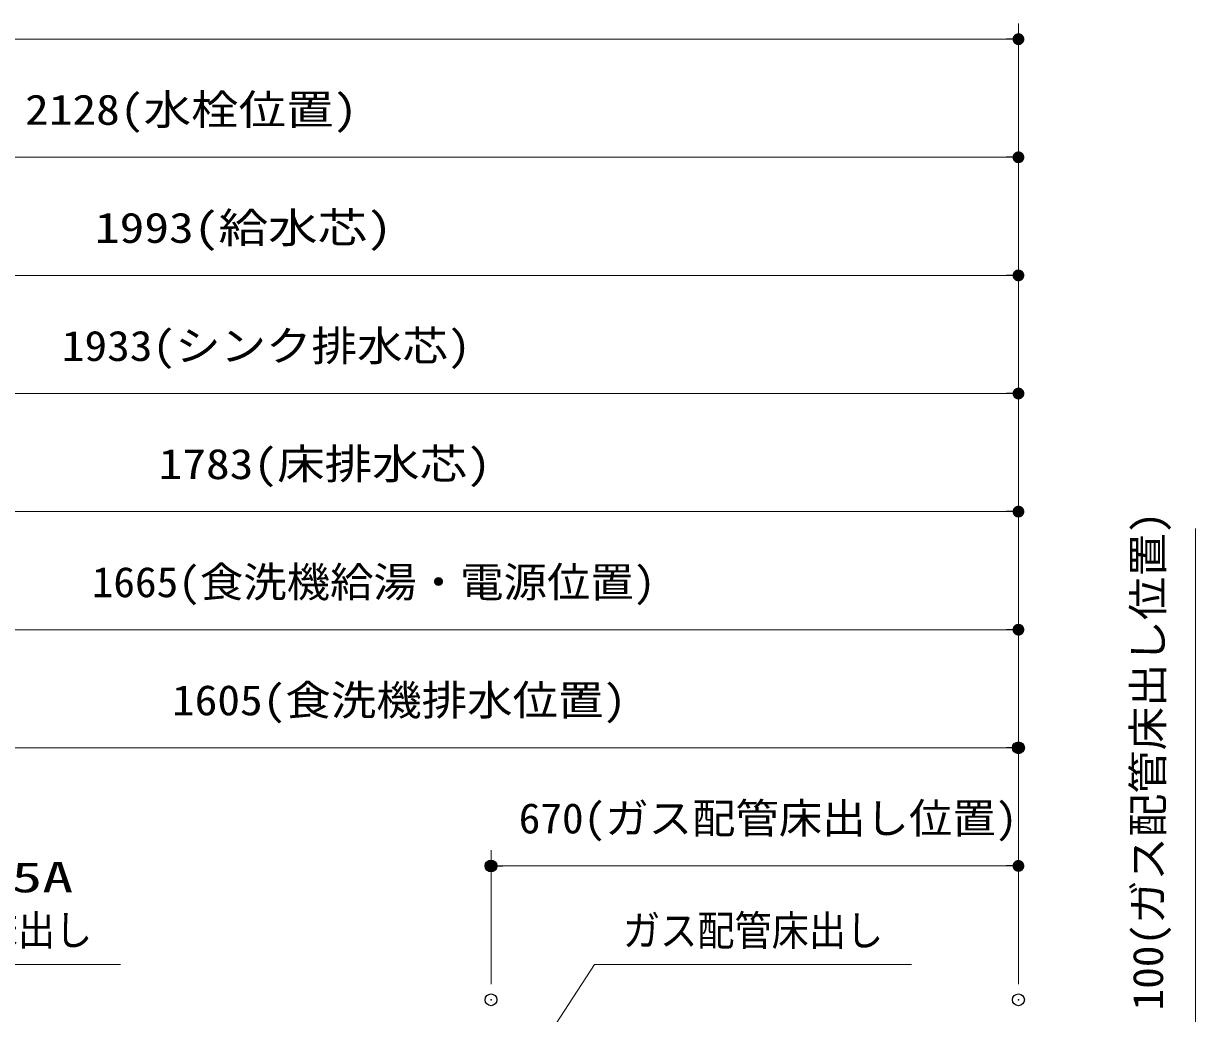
# Model space of a CAD drawing. Units: millimetres, scale not verified. Extents: x -9797 to 9797, y -4555 to 4555.
# Drawn here: x -6338 to -4849, y 1673 to 2930 of the extents above; entities that cross this region are included whole.
import ezdxf
from ezdxf.enums import TextEntityAlignment as Align

# ---------------------------------------------------------------- set-up
doc = ezdxf.new("R2010")
doc.units = ezdxf.units.MM
doc.header["$LTSCALE"] = 30
doc.header["$PDMODE"] = 32
doc.header["$PDSIZE"] = 15
for name, color, linetype, lineweight in [('0-0_0', 7, 'Continuous', 25), ('0-2_寸法ﾚｲﾔｰ', 30, 'Continuous', 13), ('0-3_DEFPOINTS', 7, 'Continuous', 25)]:
    doc.layers.add(name, color=color, linetype=linetype, lineweight=lineweight)
doc.styles.add('ＭＳ ゴシック', font='')
doc.styles.get('ＭＳ ゴシック').set_extended_font_data('MS Gothic')

# ---------------------------------------------------------------- blocks, each defined once
blk = doc.blocks.new('_DOT')
at = {"layer": '0-0_0', "color": 30}
blk.add_line((-15, 0), (-30, 0), dxfattribs=at)
for points in [[(0, 0), (-15, 0), (-14.88, 1.88)], [(0, 0), (-14.88, -1.88), (-15, 0)], [(0, 0), (-14.88, 1.88), (-14.53, 3.73)], [(0, 0), (-14.53, -3.73), (-14.88, -1.88)], [(0, 0), (-14.53, 3.73), (-13.95, 5.52)], [(0, 0), (-13.95, -5.52), (-14.53, -3.73)], [(0, 0), (-13.95, 5.52), (-13.14, 7.23)], [(0, 0), (-13.14, -7.23), (-13.95, -5.52)], [(0, 0), (-13.14, 7.23), (-12.14, 8.82)], [(0, 0), (-12.14, -8.82), (-13.14, -7.23)], [(0, 0), (-12.14, 8.82), (-10.93, 10.27)], [(0, 0), (-10.93, -10.27), (-12.14, -8.82)], [(0, 0), (-10.93, 10.27), (-9.56, 11.56)], [(0, 0), (-9.56, -11.56), (-10.93, -10.27)], [(0, 0), (-9.56, 11.56), (-8.04, 12.66)], [(0, 0), (-8.04, -12.66), (-9.56, -11.56)], [(0, 0), (-8.04, 12.66), (-6.39, 13.57)], [(0, 0), (-6.39, -13.57), (-8.04, -12.66)], [(0, 0), (-6.39, 13.57), (-4.64, 14.27)], [(0, 0), (-4.64, -14.27), (-6.39, -13.57)], [(0, 0), (-4.64, 14.27), (-2.81, 14.73)], [(0, 0), (-2.81, -14.73), (-4.64, -14.27)], [(0, 0), (-2.81, 14.73), (-0.94, 14.97)], [(0, 0), (-0.94, -14.97), (-2.81, -14.73)], [(0, 0), (-0.94, 14.97), (0.94, 14.97)], [(0, 0), (0.94, -14.97), (-0.94, -14.97)], [(0, 0), (0.94, 14.97), (2.81, 14.73)], [(0, 0), (2.81, 14.73), (4.64, 14.27)], [(0, 0), (4.64, 14.27), (6.39, 13.57)], [(0, 0), (6.39, 13.57), (8.04, 12.66)], [(0, 0), (8.04, 12.66), (9.56, 11.56)], [(0, 0), (9.56, 11.56), (10.93, 10.27)], [(0, 0), (10.93, 10.27), (12.14, 8.82)], [(0, 0), (12.14, 8.82), (13.14, 7.23)], [(0, 0), (13.14, 7.23), (13.95, 5.52)], [(0, 0), (13.95, 5.52), (14.53, 3.73)], [(0, 0), (14.53, 3.73), (14.88, 1.88)], [(0, 0), (14.88, 1.88), (15, 0)], [(0, 0), (2.81, -14.73), (0.94, -14.97)], [(0, 0), (4.64, -14.27), (2.81, -14.73)], [(0, 0), (6.39, -13.57), (4.64, -14.27)], [(0, 0), (8.04, -12.66), (6.39, -13.57)], [(0, 0), (9.56, -11.56), (8.04, -12.66)], [(0, 0), (10.93, -10.27), (9.56, -11.56)], [(0, 0), (12.14, -8.82), (10.93, -10.27)], [(0, 0), (13.14, -7.23), (12.14, -8.82)], [(0, 0), (13.95, -5.52), (13.14, -7.23)], [(0, 0), (14.53, -3.73), (13.95, -5.52)], [(0, 0), (14.88, -1.88), (14.53, -3.73)], [(0, 0), (15, 0), (14.88, -1.88)]]:
    blk.add_solid(points, dxfattribs=at)

msp = doc.modelspace()

# ---------------------------------------------------------------- linework, layer by layer
at = {"layer": '0-2_寸法ﾚｲﾔｰ'}
for p, q in [((-5073.56, 1710), (-5073.56, 2930)), ((-5088.56, 2910), (-7321.56, 2910)), ((-5073.56, 1710), (-5073.56, 2780)), ((-5088.56, 2760), (-7186.56, 2760)), ((-5073.56, 1710), (-5073.56, 2630)), ((-5088.56, 2610), (-7051.56, 2610)), ((-5073.56, 1710), (-5073.56, 2480)), ((-5088.56, 2460), (-6991.56, 2460)), ((-5073.56, 1710), (-5073.56, 2330)), ((-5088.56, 2310), (-6841.56, 2310)), ((-4848.56, 1635), (-4848.56, 2288.43)), ((-5073.56, 2030), (-5073.56, 2180)), ((-5088.56, 2160), (-6723.56, 2160)), ((-5073.56, 1710), (-5073.56, 2030)), ((-5088.56, 2010), (-6663.56, 2010)), ((-5743.56, 1710), (-5743.56, 1880)), ((-5073.56, 1710), (-5073.56, 1880)), ((-5088.56, 1860), (-5728.56, 1860))]:
    msp.add_line(p, q, dxfattribs=at)
for points in [[(-6214.29, 1735), (-6617.02, 1735), (-6727.01, 1551.33)], [(-5209.51, 1735), (-5612.24, 1735), (-5731.49, 1550.95)]]:
    msp.add_lwpolyline(points, dxfattribs=at)
at = {"layer": '0-3_DEFPOINTS'}
for p in [(-5073.56, 2010), (-5743.56, 1860), (-5743.56, 1690), (-5073.56, 1690)]:
    msp.add_point(p, dxfattribs=at)

# ---------------------------------------------------------------- block references
at = {"layer": '0-2_寸法ﾚｲﾔｰ', "xscale": 0.5, "yscale": 0.5}
for p in [(-5073.56, 2910), (-5073.56, 2760), (-5073.56, 2610), (-5073.56, 2460), (-5073.56, 2310), (-5073.56, 2160), (-5073.56, 2010), (-5073.56, 1860)]:
    msp.add_blockref('_DOT', p, dxfattribs=at)
at = {"layer": '0-2_寸法ﾚｲﾔｰ', "xscale": 0.5, "yscale": 0.5, "rotation": 180}
msp.add_blockref('_DOT', (-5743.56, 1860), dxfattribs=at)

# ---------------------------------------------------------------- texts
at = {"layer": '0-2_寸法ﾚｲﾔｰ', "style": 'ＭＳ ゴシック'}
for s, height, width, p in [('2128(水栓位置)', 38.48, 1.15, (-6335.47, 2789.74)), ('1993(給水芯)', 38.48, 1.2, (-6246.82, 2639.74)), ('1933(シンク排水芯)', 38.49, 1.1, (-6288.82, 2489.74)), ('1783(床排水芯)', 38.48, 1.15, (-6165.82, 2339.74)), ('1665(食洗機給湯・電源位置)', 38.48, 1.05, (-6250.82, 2189.74)), ('1605(食洗機排水位置)', 38.48, 1.1, (-6148.82, 2039.74)), ('670(ガス配管床出し位置)', 38.48, 1.05, (-5708.37, 1889.74))]:
    msp.add_text(s, height=height, dxfattribs=dict(at, width=width)).set_placement(p, align=Align.BOTTOM_LEFT)
at = {"layer": '0-2_寸法ﾚｲﾔｰ', "style": 'ＭＳ ゴシック', "width": 1.05}
msp.add_text('100(ガス配管床出し位置)', height=38.48, rotation=90, dxfattribs=at).set_placement((-4878.3, 1676.43), align=Align.BOTTOM_LEFT)
at = {"layer": '0-2_寸法ﾚｲﾔｰ', "color": 7, "style": 'ＭＳ ゴシック'}
for s, height, width, p in [('125V-15A', 38.48, 1.5, (-6588.45, 1814.89)), ('アース付床出し', 38.49, 0.9, (-6580.88, 1747.57)), ('ガス配管床出し', 38.49, 0.9, (-5576.05, 1747.15))]:
    msp.add_text(s, height=height, dxfattribs=dict(at, width=width)).set_placement(p, align=Align.BOTTOM_LEFT)

doc.saveas('drawing.dxf')
